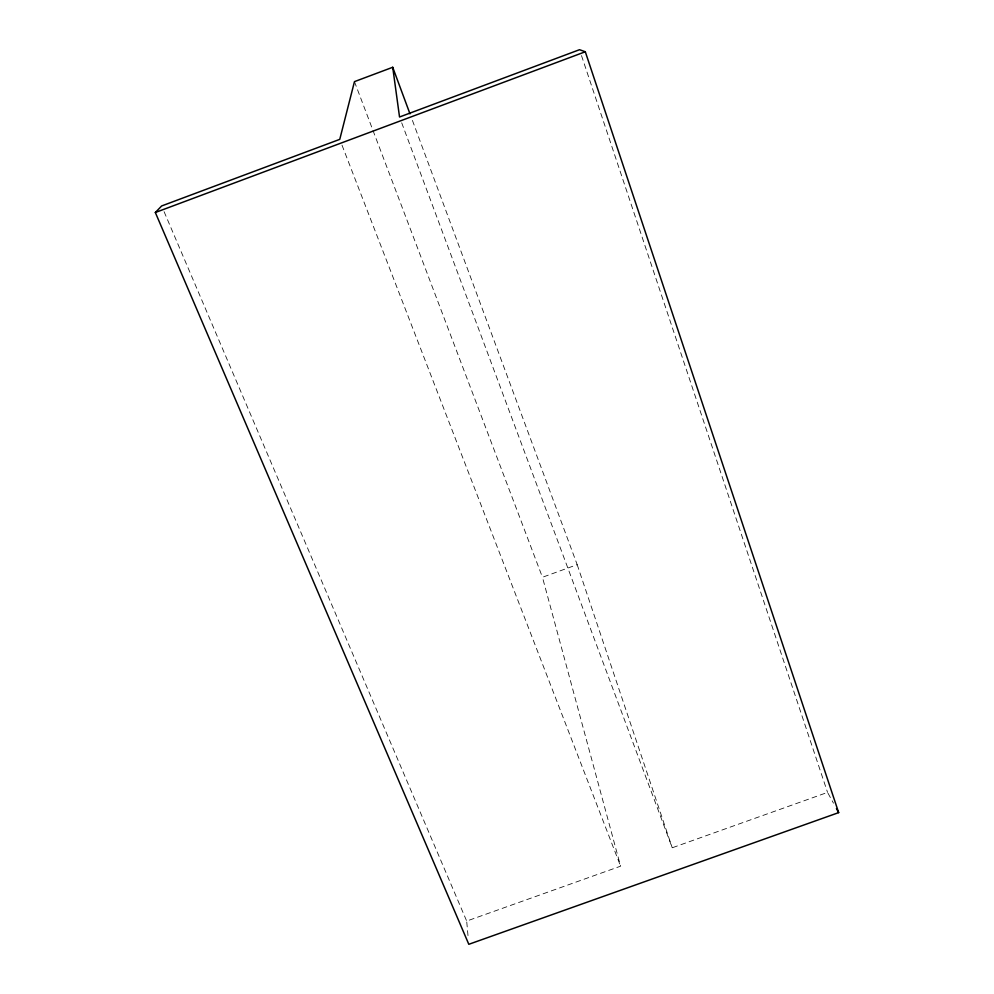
<?xml version="1.0" encoding="UTF-8"?>
<svg xmlns="http://www.w3.org/2000/svg" width="994" height="994" viewBox="0 0 994 994"><rect width="100%" height="100%" fill="white"/><g stroke="black" fill="none" stroke-linecap="round" stroke-linejoin="round"><path stroke-width="0.75" stroke-dasharray="4.97 3.73" d="M468 935.59L466.683 921.065L620.604 866.184L542.451 577.265L577.191 564.654L412.137 119.64M401.7 122.821L672.23 847.783L827.555 792.404L833.481 803.189M164.085 211.672L466.683 921.065M341.998 145.149L620.604 866.184M354.46 81.632L542.451 577.265M577.191 564.654L672.23 847.783M581.49 55.577L827.555 792.404"/><path stroke-width="1.49" d="M392.717 67.281L399.538 117.006L579.527 49.7L585.304 51.763L838.663 812.62L468.808 944.3L155.337 212.505L161.649 205.957L339.762 139.359L354.46 81.632L392.717 67.281L409.975 113.825M155.337 212.505L585.304 51.763M836.439 808.582L838.663 812.62"/></g></svg>
